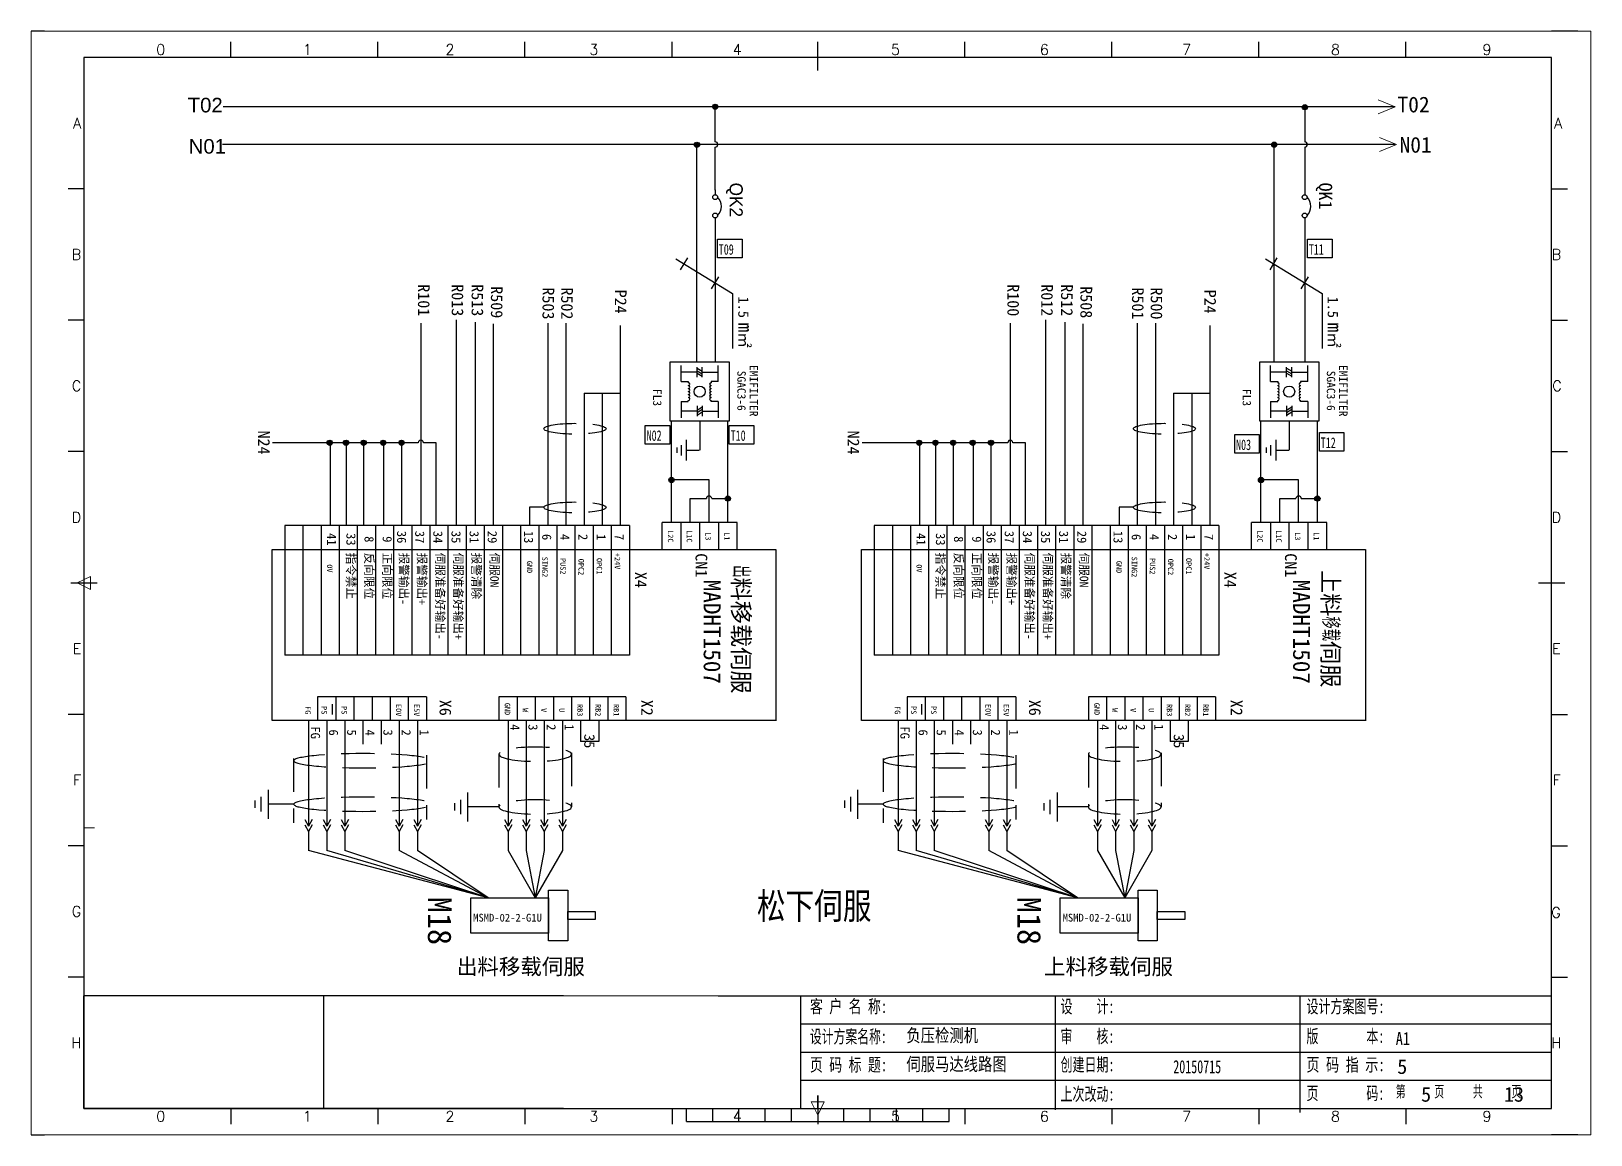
# Model space of a CAD drawing. Extents: x 2511 to 8703, y -745 to 3310.
# Drawn here: x 4152.7 to 4449.7, y 279.4 to 489.4 of the extents above; entities that cross this region are included whole.
import ezdxf
from ezdxf.enums import TextEntityAlignment as Align

# ---------------------------------------------------------------- set-up
doc = ezdxf.new("R2010")
doc.units = 0
doc.header["$MEASUREMENT"] = 0
doc.linetypes.add('DASHED2', pattern=[9.525, 6.35, -3.175])
doc.layers.add('AE_BOR', color=1, linetype='Continuous')
doc.layers.add('MISC', color=2, linetype='Continuous')
doc.layers.add('圖層1', color=7, linetype='Continuous', lineweight=60)
doc.styles.add('Standard0.67', font='', dxfattribs={"width": 0.67})
doc.styles.add('Standard_0.8', font='', dxfattribs={"width": 0.8})
doc.styles.add('WD', font='romans.shx', dxfattribs={"bigfont": 'gbcbig.shx'})
doc.styles.add('样式 0', font='')
doc.styles.add('样式 8', font='arial.ttf')
doc.styles.add('汉字', font='NSimSun.ttf')
doc.styles.get('Standard0.67').set_extended_font_data('FangSong_GB2312')
doc.styles.get('Standard_0.8').set_extended_font_data('FangSong_GB2312')
doc.styles.get('样式 0').set_extended_font_data('KaiTi_GB2312')

# ---------------------------------------------------------------- blocks, each defined once
blk = doc.blocks.new('gb_a2_a')
for p, q in [((584, 410), (25, 410)), ((25, 410), (25, 10)), ((584, 10), (584, 410)), ((25, 10), (584, 10))]:
    blk.add_line(p, q)
at = {"lineweight": 9, "ltscale": 0.1}
blk.add_line((25, 116.86), (29, 116.86), dxfattribs=at)
at = {"layer": 'AE_BOR', "lineweight": 30}
for p, q in [((10, 420), (4.93, 420)), ((594, 420), (584, 420)), ((4.93, 0), (10, 0)), ((594, 0), (584, 0))]:
    blk.add_line(p, q, dxfattribs=at)
at = {"layer": 'AE_BOR', "color": 1, "lineweight": 15}
for p, q in [((4.93, 420), (598.93, 420)), ((4.93, 0), (4.93, 420)), ((598.93, 420), (598.93, 0)), ((22.5, 210), (27.5, 212.5)), ((27.5, 207.5), (22.5, 210)), ((27.5, 212.5), (27.5, 207.5)), ((304.5, 7.5), (302, 12.5)), ((302, 12.5), (307, 12.5)), ((307, 12.5), (304.5, 7.5)), ((598.93, 0), (4.93, 0))]:
    blk.add_line(p, q, dxfattribs=at)
at = {"layer": 'AE_BOR'}
for p, q in [((81, 410), (81, 416)), ((137, 410), (137, 416)), ((193, 410), (193, 416)), ((249, 410), (249, 416)), ((304.5, 410), (304.5, 416)), ((360.5, 410), (360.5, 416)), ((416.5, 410), (416.5, 416)), ((472.5, 410), (472.5, 416)), ((528.5, 410), (528.5, 416)), ((25, 360), (19, 360)), ((584, 360), (590, 360)), ((25, 310), (19, 310)), ((584, 310), (590, 310)), ((25, 260), (19, 260)), ((584, 260), (590, 260)), ((25, 160), (19, 160)), ((584, 160), (590, 160)), ((25, 110), (19, 110)), ((584, 110), (590, 110)), ((25, 60), (19, 60)), ((584, 60), (590, 60)), ((81, 10), (81, 4)), ((137, 10), (137, 4)), ((193, 10), (193, 4)), ((249, 10), (249, 4)), ((304.5, 10), (304.5, 4)), ((360.5, 10), (360.5, 4)), ((416.5, 10), (416.5, 4)), ((472.5, 10), (472.5, 4)), ((528.5, 10), (528.5, 4))]:
    blk.add_line(p, q, dxfattribs=at)
at = {"layer": 'AE_BOR', "color": 2, "lineweight": 30}
for p, q in [((304.5, 405), (304.5, 415)), ((20, 210), (30, 210)), ((579, 210), (589, 210)), ((304.5, 10), (304.5, 15)), ((304.5, 15), (304.5, 5)), ((254.5, 5), (254.5, 10)), ((264.5, 5), (264.5, 10)), ((274.5, 5), (274.5, 10)), ((284.5, 5), (284.5, 10)), ((294.5, 5), (294.5, 10)), ((304.5, 10), (304.5, 5)), ((314.5, 5), (314.5, 10)), ((324.5, 5), (324.5, 10)), ((334.5, 5), (334.5, 10)), ((344.5, 5), (344.5, 10)), ((354.5, 5), (354.5, 10)), ((254.5, 5), (354.5, 5))]:
    blk.add_line(p, q, dxfattribs=at)
at = {"layer": 'AE_BOR', "style": 'WD'}
for s, p in [('0', (54.27, 411)), ('1', (110.12, 411)), ('2', (164.42, 411)), ('3', (219.22, 411)), ('4', (273.82, 411)), ('5', (334.12, 411)), ('6', (390.81, 411)), ('7', (445.01, 411)), ('8', (501.67, 411)), ('9', (559.4, 411)), ('0', (54.27, 5)), ('1', (110.12, 5)), ('2', (164.42, 5)), ('3', (219.22, 5)), ('4', (273.82, 5)), ('5', (334.12, 5)), ('6', (390.81, 5)), ('7', (445.01, 5)), ('8', (501.67, 5)), ('9', (559.4, 5))]:
    blk.add_text(s, height=4, dxfattribs=at).set_placement(p, align=Align.CENTER)
for s, p in [('A', (24, 385)), ('A', (588.05, 385)), ('B', (24, 335)), ('B', (587.67, 335)), ('C', (24, 285)), ('C', (587.86, 285)), ('D', (24, 235)), ('D', (587.67, 235)), ('E', (24, 185)), ('E', (587.48, 185)), ('F', (24, 135)), ('F', (587.48, 135)), ('F', (587.48, 135)), ('G', (24, 85)), ('G', (587.48, 84.56)), ('H', (24, 35)), ('H', (587.67, 35))]:
    blk.add_text(s, height=4, dxfattribs=at).set_placement(p, align=Align.MIDDLE_RIGHT)
blk = doc.blocks.new('电容')
at = {"linetype": 'ByBlock'}
for p, q in [((-1756.08, -781.77), (-1758.13, -781.77)), ((-1756.08, -782.99), (-1756.08, -780.56)), ((-1754.86, -780.79), (-1756.08, -781.55)), ((-1754.86, -781.44), (-1756.08, -782.2)), ((-1754.86, -781.99), (-1756.08, -782.75)), ((-1754.86, -782.99), (-1754.86, -780.56)), ((-1754.86, -781.77), (-1752.81, -781.77))]:
    blk.add_line(p, q, dxfattribs=at)

msp = doc.modelspace()

# ---------------------------------------------------------------- hatches: boundary and pattern name
at = {"layer": '圖層1', "lineweight": -3}
h = msp.add_hatch(color=256, dxfattribs=at)
edge = h.paths.add_edge_path()
edge.add_arc((4282.93, 475.01), 0.494, 0, 360)
h = msp.add_hatch(color=256, dxfattribs=at)
edge = h.paths.add_edge_path()
edge.add_arc((4395.22, 474.93), 0.494, 0, 360)
h = msp.add_hatch(color=256, dxfattribs=at)
edge = h.paths.add_edge_path()
edge.add_arc((4279.46, 467.77), 0.494, 0, 360)
h = msp.add_hatch(color=256, dxfattribs=at)
edge = h.paths.add_edge_path()
edge.add_arc((4389.4, 467.8), 0.494, 0, 360)
h = msp.add_hatch(color=256, dxfattribs=at)
edge = h.paths.add_edge_path()
edge.add_arc((4209.53, 411.07), 0.5, 0, 360)
h = msp.add_hatch(color=256, dxfattribs=at)
edge = h.paths.add_edge_path()
edge.add_arc((4212.63, 411.07), 0.5, 0, 360)
h = msp.add_hatch(color=256, dxfattribs=at)
edge = h.paths.add_edge_path()
edge.add_arc((4215.98, 411.07), 0.5, 0, 360)
h = msp.add_hatch(color=256, dxfattribs=at)
edge = h.paths.add_edge_path()
edge.add_arc((4219.72, 411.07), 0.5, 0, 360)
h = msp.add_hatch(color=256, dxfattribs=at)
edge = h.paths.add_edge_path()
edge.add_arc((4223.21, 411.07), 0.5, 0, 360)
h = msp.add_hatch(color=256, dxfattribs=at)
edge = h.paths.add_edge_path()
edge.add_arc((4321.79, 411.07), 0.5, 0, 360)
h = msp.add_hatch(color=256, dxfattribs=at)
edge = h.paths.add_edge_path()
edge.add_arc((4324.88, 411.07), 0.5, 0, 360)
h = msp.add_hatch(color=256, dxfattribs=at)
edge = h.paths.add_edge_path()
edge.add_arc((4328.24, 411.07), 0.5, 0, 360)
h = msp.add_hatch(color=256, dxfattribs=at)
edge = h.paths.add_edge_path()
edge.add_arc((4331.98, 411.07), 0.5, 0, 360)
h = msp.add_hatch(color=256, dxfattribs=at)
edge = h.paths.add_edge_path()
edge.add_arc((4335.46, 411.07), 0.5, 0, 360)
h = msp.add_hatch(color=256, dxfattribs=at)
edge = h.paths.add_edge_path()
edge.add_arc((4274.61, 404), 0.5, 0, 360)
h = msp.add_hatch(color=256, dxfattribs=at)
edge = h.paths.add_edge_path()
edge.add_arc((4386.87, 404), 0.5, 0, 360)
h = msp.add_hatch(color=256, dxfattribs=at)
edge = h.paths.add_edge_path()
edge.add_arc((4285.35, 400.46), 0.5, 0, 360)
h = msp.add_hatch(color=256, dxfattribs=at)
edge = h.paths.add_edge_path()
edge.add_arc((4397.61, 400.46), 0.5, 0, 360)

# ---------------------------------------------------------------- linework, layer by layer
at = {"lineweight": 0}
for p, q in [((4412.42, 474.98), (4409.21, 476.32)), ((4412.42, 474.98), (4409.21, 473.65)), ((4412.66, 467.81), (4409.45, 469.15)), ((4412.66, 467.81), (4409.45, 466.48))]:
    msp.add_line(p, q, dxfattribs=at)
for p, q in [((4412.42, 474.98), (4189.24, 474.98)), ((4395.19, 474.87), (4395.19, 468.33)), ((4412.43, 467.83), (4189.12, 467.83)), ((4389.29, 467.81), (4389.29, 426.44)), ((4395.19, 467.33), (4395.19, 459.2)), ((4282.93, 459.2), (4282.93, 458.27)), ((4395.19, 459.2), (4395.19, 458.27)), ((4282.93, 453.84), (4282.93, 426.44)), ((4395.19, 453.84), (4395.19, 426.44)), ((4275.45, 446.09), (4286.24, 439.49)), ((4276.33, 443.99), (4277.73, 446.26)), ((4387.71, 446.09), (4398.5, 439.49)), ((4388.59, 443.99), (4389.98, 446.26)), ((4282.24, 440.38), (4283.63, 442.65)), ((4394.5, 440.38), (4395.89, 442.65)), ((4286.24, 439.49), (4286.24, 428.98)), ((4398.5, 439.49), (4398.5, 428.98)), ((4226.87, 433.83), (4226.87, 395.3)), ((4237.23, 434.03), (4237.23, 395.3)), ((4240.68, 433.73), (4240.68, 395.3)), ((4251.05, 433.8), (4251.05, 395.3)), ((4254.5, 433.8), (4254.5, 395.3)), ((4339.12, 433.83), (4339.12, 395.3)), ((4349.49, 434.03), (4349.49, 395.3)), ((4352.94, 433.73), (4352.94, 395.3)), ((4363.3, 433.8), (4363.3, 395.3)), ((4366.76, 433.8), (4366.76, 395.3)), ((4264.86, 433.38), (4264.86, 395.3)), ((4377.12, 433.38), (4377.12, 395.3)), ((4276.43, 422.72), (4276.43, 425.8)), ((4283.53, 422.72), (4283.53, 425.8)), ((4388.69, 422.72), (4388.69, 425.8)), ((4395.79, 422.72), (4395.79, 425.8)), ((4277.85, 424.51), (4276.43, 424.51)), ((4282.11, 424.51), (4283.53, 424.51)), ((4390.11, 424.51), (4388.69, 424.51)), ((4394.37, 424.51), (4395.79, 424.51)), ((4257.95, 420.5), (4257.95, 395.3)), ((4261.41, 420.5), (4261.41, 395.3)), ((4276.43, 418.9), (4276.43, 415.81)), ((4283.53, 418.9), (4283.53, 415.81)), ((4370.21, 420.5), (4370.21, 395.3)), ((4373.67, 420.5), (4373.67, 395.3)), ((4388.69, 418.9), (4388.69, 415.81)), ((4395.79, 418.9), (4395.79, 415.81)), ((4277.85, 417.11), (4276.43, 417.11)), ((4282.11, 417.11), (4283.53, 417.11)), ((4390.11, 417.11), (4388.69, 417.11)), ((4394.37, 417.11), (4395.79, 417.11)), ((4274.61, 395.87), (4274.61, 415.18)), ((4279.98, 415.18), (4279.98, 409.69)), ((4285.35, 395.87), (4285.35, 415.18)), ((4386.87, 395.87), (4386.87, 415.18)), ((4392.24, 415.18), (4392.24, 409.69)), ((4397.61, 395.87), (4397.61, 415.18)), ((4226.38, 411.07), (4198.66, 411.07)), ((4209.6, 411.07), (4209.6, 395.3)), ((4212.63, 411.07), (4212.63, 395.3)), ((4215.96, 411.07), (4215.96, 395.38)), ((4229.79, 411.07), (4227.38, 411.07)), ((4275.62, 410.14), (4275.62, 409.15)), ((4276.45, 410.63), (4276.45, 408.66)), ((4277.41, 411.62), (4277.41, 407.67)), ((4338.63, 411.07), (4310.91, 411.07)), ((4321.85, 411.07), (4321.85, 395.3)), ((4324.89, 411.07), (4324.89, 395.3)), ((4328.22, 411.07), (4328.22, 395.38)), ((4342.05, 411.07), (4339.63, 411.07)), ((4387.88, 410.14), (4387.88, 409.15)), ((4388.7, 410.63), (4388.7, 408.66)), ((4389.67, 411.62), (4389.67, 407.67)), ((4279.9, 409.6), (4277.41, 409.6)), ((4392.16, 409.6), (4389.67, 409.6)), ((4281.77, 404), (4274.61, 404)), ((4281.77, 395.87), (4281.77, 404)), ((4394.03, 404), (4386.87, 404)), ((4394.03, 395.87), (4394.03, 404)), ((4278.19, 395.87), (4278.19, 400.46)), ((4278.19, 400.46), (4281.27, 400.46)), ((4282.27, 400.46), (4285.35, 400.46)), ((4390.45, 395.87), (4390.45, 400.46)), ((4390.45, 400.46), (4393.53, 400.46)), ((4394.53, 400.46), (4397.61, 400.46)), ((4266.59, 395.3), (4200.96, 395.3)), ((4200.96, 395.3), (4200.96, 370.67)), ((4204.42, 395.3), (4204.42, 370.67)), ((4207.87, 395.3), (4207.87, 370.67)), ((4211.32, 395.3), (4211.32, 370.67)), ((4214.78, 395.3), (4214.78, 370.67)), ((4218.23, 395.3), (4218.23, 370.67)), ((4221.69, 395.3), (4221.69, 370.67)), ((4225.14, 395.3), (4225.14, 370.67)), ((4228.59, 395.3), (4228.59, 370.67)), ((4232.05, 395.3), (4232.05, 370.67)), ((4235.5, 395.3), (4235.5, 370.67)), ((4238.96, 395.3), (4238.96, 370.67)), ((4242.41, 395.3), (4242.41, 370.67)), ((4245.87, 395.3), (4245.87, 370.67)), ((4249.32, 395.3), (4249.32, 370.67)), ((4252.77, 395.3), (4252.77, 370.67)), ((4256.23, 395.3), (4256.23, 370.67)), ((4259.68, 395.3), (4259.68, 370.67)), ((4263.14, 395.3), (4263.14, 370.67)), ((4266.59, 395.3), (4266.59, 370.67)), ((4287.14, 395.87), (4272.82, 395.87)), ((4272.82, 390.79), (4272.82, 395.87)), ((4276.4, 395.87), (4276.4, 390.79)), ((4279.98, 390.79), (4279.98, 395.87)), ((4283.56, 395.87), (4283.56, 390.82)), ((4287.14, 390.82), (4287.14, 395.87)), ((4378.85, 395.3), (4313.22, 395.3)), ((4313.22, 395.3), (4313.22, 370.67)), ((4316.67, 395.3), (4316.67, 370.67)), ((4320.13, 395.3), (4320.13, 370.67)), ((4323.58, 395.3), (4323.58, 370.67)), ((4327.03, 395.3), (4327.03, 370.67)), ((4330.49, 395.3), (4330.49, 370.67)), ((4333.94, 395.3), (4333.94, 370.67)), ((4337.4, 395.3), (4337.4, 370.67)), ((4340.85, 395.3), (4340.85, 370.67)), ((4344.31, 395.3), (4344.31, 370.67)), ((4347.76, 395.3), (4347.76, 370.67)), ((4351.21, 395.3), (4351.21, 370.67)), ((4354.67, 395.3), (4354.67, 370.67)), ((4358.12, 395.3), (4358.12, 370.67)), ((4361.58, 395.3), (4361.58, 370.67)), ((4365.03, 395.3), (4365.03, 370.67)), ((4368.48, 395.3), (4368.48, 370.67)), ((4371.94, 395.3), (4371.94, 370.67)), ((4375.39, 395.3), (4375.39, 370.67)), ((4378.85, 395.3), (4378.85, 370.67)), ((4399.4, 395.87), (4385.08, 395.87)), ((4385.08, 390.79), (4385.08, 395.87)), ((4388.66, 395.87), (4388.66, 390.79)), ((4392.24, 390.79), (4392.24, 395.87)), ((4395.82, 395.87), (4395.82, 390.82)), ((4399.4, 390.82), (4399.4, 395.87)), ((4198.56, 358.2), (4198.56, 390.78)), ((4198.56, 390.78), (4294.5, 390.78)), ((4294.5, 390.75), (4294.5, 358.18)), ((4310.82, 358.2), (4310.82, 390.78)), ((4310.82, 390.78), (4406.76, 390.78)), ((4406.75, 390.75), (4406.75, 358.18)), ((4266.59, 370.67), (4200.96, 370.67)), ((4378.85, 370.67), (4313.22, 370.67)), ((4227.95, 362.72), (4207.22, 362.72)), ((4207.22, 362.72), (4207.22, 358.2)), ((4210.68, 362.72), (4210.68, 358.2)), ((4214.13, 362.72), (4214.13, 358.2)), ((4217.59, 362.72), (4217.59, 358.2)), ((4221.04, 362.72), (4221.04, 358.2)), ((4224.49, 362.72), (4224.49, 358.2)), ((4227.95, 362.72), (4227.95, 358.2)), ((4265.93, 362.72), (4241.75, 362.72)), ((4241.75, 362.72), (4241.75, 358.2)), ((4245.21, 362.72), (4245.21, 358.2)), ((4248.66, 362.72), (4248.66, 358.2)), ((4252.12, 362.72), (4252.12, 358.2)), ((4255.57, 362.72), (4255.57, 358.2)), ((4259.02, 362.72), (4259.02, 358.2)), ((4262.48, 362.72), (4262.48, 358.2)), ((4265.93, 362.72), (4265.93, 358.2)), ((4340.21, 362.72), (4319.48, 362.72)), ((4319.48, 362.72), (4319.48, 358.2)), ((4322.93, 362.72), (4322.93, 358.2)), ((4326.39, 362.72), (4326.39, 358.2)), ((4329.84, 362.72), (4329.84, 358.2)), ((4333.3, 362.72), (4333.3, 358.2)), ((4336.75, 362.72), (4336.75, 358.2)), ((4340.21, 362.72), (4340.21, 358.2)), ((4378.19, 362.72), (4354.01, 362.72)), ((4354.01, 362.72), (4354.01, 358.2)), ((4357.46, 362.72), (4357.46, 358.2)), ((4360.92, 362.72), (4360.92, 358.2)), ((4364.37, 362.72), (4364.37, 358.2)), ((4367.83, 362.72), (4367.83, 358.2)), ((4371.28, 362.72), (4371.28, 358.2)), ((4374.74, 362.72), (4374.74, 358.2)), ((4378.19, 362.72), (4378.19, 358.2)), ((4209.98, 361.36), (4209.98, 359.35)), ((4322.24, 361.36), (4322.24, 359.35)), ((4294.5, 358.2), (4198.56, 358.2)), ((4205.5, 358.2), (4205.5, 338.1)), ((4208.95, 358.2), (4208.95, 338.1)), ((4212.41, 358.2), (4212.41, 338.1)), ((4215.86, 358.2), (4215.86, 353.7)), ((4219.31, 358.2), (4219.31, 353.7)), ((4222.77, 358.2), (4222.77, 338.1)), ((4226.22, 358.2), (4226.22, 338.1)), ((4243.48, 358.22), (4243.48, 338.1)), ((4246.93, 358.22), (4246.93, 338.1)), ((4250.39, 358.22), (4250.39, 338.1)), ((4253.84, 358.22), (4253.84, 338.1)), ((4257.3, 358.2), (4257.3, 354.2)), ((4260.75, 358.2), (4260.75, 354.2)), ((4406.76, 358.2), (4310.82, 358.2)), ((4317.76, 358.2), (4317.76, 338.1)), ((4321.21, 358.2), (4321.21, 338.1)), ((4324.66, 358.2), (4324.66, 338.1)), ((4328.12, 358.2), (4328.12, 353.7)), ((4331.57, 358.2), (4331.57, 353.7)), ((4335.03, 358.2), (4335.03, 338.1)), ((4338.48, 358.2), (4338.48, 338.1)), ((4355.74, 358.22), (4355.74, 338.1)), ((4359.19, 358.22), (4359.19, 338.1)), ((4362.65, 358.22), (4362.65, 338.1)), ((4366.1, 358.22), (4366.1, 338.1)), ((4369.55, 358.2), (4369.55, 354.2)), ((4373.01, 358.2), (4373.01, 354.2)), ((4260.75, 354.2), (4257.3, 354.2)), ((4373.01, 354.2), (4369.55, 354.2)), ((4197.79, 345.05), (4197.79, 339.53)), ((4235.77, 344.53), (4235.77, 339.01)), ((4310.04, 345.05), (4310.04, 339.53)), ((4348.03, 344.53), (4348.03, 339.01)), ((4195.29, 342.98), (4195.29, 341.6)), ((4196.44, 343.67), (4196.44, 340.91)), ((4202.66, 342.29), (4197.79, 342.29)), ((4233.27, 342.46), (4233.27, 341.08)), ((4234.42, 343.15), (4234.42, 340.39)), ((4241.75, 341.77), (4235.77, 341.77)), ((4307.54, 342.98), (4307.54, 341.6)), ((4308.7, 343.67), (4308.7, 340.91)), ((4314.92, 342.29), (4310.04, 342.29)), ((4345.53, 342.46), (4345.53, 341.08)), ((4346.68, 343.15), (4346.68, 340.39)), ((4354, 341.77), (4348.03, 341.77)), ((4204.8, 339.37), (4205.5, 338.1)), ((4206.19, 339.37), (4205.5, 338.1)), ((4208.26, 339.37), (4208.95, 338.1)), ((4209.65, 339.37), (4208.95, 338.1)), ((4211.71, 339.37), (4212.41, 338.1)), ((4213.1, 339.37), (4212.41, 338.1)), ((4222.07, 339.37), (4222.77, 338.1)), ((4223.46, 339.37), (4222.77, 338.1)), ((4225.53, 339.37), (4226.22, 338.1)), ((4226.92, 339.37), (4226.22, 338.1)), ((4242.79, 339.37), (4243.48, 338.1)), ((4244.18, 339.37), (4243.48, 338.1)), ((4246.24, 339.37), (4246.93, 338.1)), ((4247.63, 339.37), (4246.93, 338.1)), ((4249.69, 339.37), (4250.39, 338.1)), ((4251.08, 339.37), (4250.39, 338.1)), ((4253.15, 339.37), (4253.84, 338.1)), ((4254.54, 339.37), (4253.84, 338.1)), ((4317.06, 339.37), (4317.76, 338.1)), ((4318.45, 339.37), (4317.76, 338.1)), ((4320.51, 339.37), (4321.21, 338.1)), ((4321.9, 339.37), (4321.21, 338.1)), ((4323.97, 339.37), (4324.66, 338.1)), ((4325.36, 339.37), (4324.66, 338.1)), ((4334.33, 339.37), (4335.03, 338.1)), ((4335.72, 339.37), (4335.03, 338.1)), ((4337.78, 339.37), (4338.48, 338.1)), ((4339.17, 339.37), (4338.48, 338.1)), ((4355.04, 339.37), (4355.74, 338.1)), ((4356.43, 339.37), (4355.74, 338.1)), ((4358.5, 339.37), (4359.19, 338.1)), ((4359.89, 339.37), (4359.19, 338.1)), ((4361.95, 339.37), (4362.65, 338.1)), ((4363.34, 339.37), (4362.65, 338.1)), ((4365.41, 339.37), (4366.1, 338.1)), ((4366.79, 339.37), (4366.1, 338.1)), ((4204.8, 338.36), (4205.5, 337.09)), ((4206.19, 338.36), (4205.5, 337.09)), ((4205.5, 337.09), (4205.5, 333.51)), ((4208.26, 338.36), (4208.95, 337.09)), ((4209.65, 338.36), (4208.95, 337.09)), ((4208.95, 337.09), (4208.95, 333.51)), ((4211.71, 338.36), (4212.41, 337.09)), ((4213.1, 338.36), (4212.41, 337.09)), ((4212.41, 337.09), (4212.41, 333.51)), ((4222.07, 338.36), (4222.77, 337.09)), ((4223.46, 338.36), (4222.77, 337.09)), ((4222.77, 337.09), (4222.77, 333.51)), ((4225.53, 338.36), (4226.22, 337.09)), ((4226.92, 338.36), (4226.22, 337.09)), ((4226.22, 337.09), (4226.22, 333.51)), ((4242.79, 338.36), (4243.48, 337.09)), ((4244.18, 338.36), (4243.48, 337.09)), ((4243.48, 337.09), (4243.48, 333.51)), ((4246.24, 338.36), (4246.93, 337.09)), ((4247.63, 338.36), (4246.93, 337.09)), ((4246.93, 337.09), (4246.93, 333.51)), ((4249.69, 338.36), (4250.39, 337.09)), ((4251.08, 338.36), (4250.39, 337.09)), ((4250.39, 337.09), (4250.39, 333.51)), ((4253.15, 338.36), (4253.84, 337.09)), ((4254.54, 338.36), (4253.84, 337.09)), ((4253.84, 337.09), (4253.84, 333.51)), ((4317.06, 338.36), (4317.76, 337.09)), ((4318.45, 338.36), (4317.76, 337.09)), ((4317.76, 337.09), (4317.76, 333.51)), ((4320.51, 338.36), (4321.21, 337.09)), ((4321.9, 338.36), (4321.21, 337.09)), ((4321.21, 337.09), (4321.21, 333.51)), ((4323.97, 338.36), (4324.66, 337.09)), ((4325.36, 338.36), (4324.66, 337.09)), ((4324.66, 337.09), (4324.66, 333.51)), ((4334.33, 338.36), (4335.03, 337.09)), ((4335.72, 338.36), (4335.03, 337.09)), ((4335.03, 337.09), (4335.03, 333.51)), ((4337.78, 338.36), (4338.48, 337.09)), ((4339.17, 338.36), (4338.48, 337.09)), ((4338.48, 337.09), (4338.48, 333.51)), ((4355.04, 338.36), (4355.74, 337.09)), ((4356.43, 338.36), (4355.74, 337.09)), ((4355.74, 337.09), (4355.74, 333.51)), ((4358.5, 338.36), (4359.19, 337.09)), ((4359.89, 338.36), (4359.19, 337.09)), ((4359.19, 337.09), (4359.19, 333.51)), ((4361.95, 338.36), (4362.65, 337.09)), ((4363.34, 338.36), (4362.65, 337.09)), ((4362.65, 337.09), (4362.65, 333.51)), ((4365.41, 338.36), (4366.1, 337.09)), ((4366.79, 338.36), (4366.1, 337.09)), ((4366.1, 337.09), (4366.1, 333.51)), ((4239.67, 324.49), (4205.5, 333.51)), ((4239.67, 324.49), (4208.95, 333.51)), ((4239.67, 324.49), (4212.41, 333.51)), ((4239.67, 324.49), (4222.77, 333.51)), ((4239.67, 324.49), (4226.22, 333.51)), ((4243.48, 333.51), (4248.66, 324.49)), ((4246.93, 333.51), (4248.66, 324.49)), ((4253.84, 333.51), (4248.66, 324.49)), ((4250.39, 333.51), (4248.66, 324.49)), ((4351.93, 324.49), (4317.76, 333.51)), ((4351.93, 324.49), (4321.21, 333.51)), ((4351.93, 324.49), (4324.66, 333.51)), ((4351.93, 324.49), (4335.03, 333.51)), ((4351.93, 324.49), (4338.48, 333.51)), ((4355.74, 333.51), (4360.92, 324.49)), ((4359.19, 333.51), (4360.92, 324.49)), ((4366.1, 333.51), (4360.92, 324.49)), ((4362.65, 333.51), (4360.92, 324.49)), ((4299.18, 300.47), (4343.43, 300.47)), ((4343.43, 300.47), (4412.21, 300.47)), ((4412.21, 300.47), (4442.21, 300.47)), ((4299.18, 295.11), (4343.43, 295.11)), ((4343.43, 295.11), (4412.21, 295.11)), ((4412.21, 295.11), (4442.21, 295.11)), ((4299.18, 289.75), (4343.43, 289.75)), ((4343.43, 289.75), (4412.21, 289.75)), ((4283.48, 284.39), (4343.43, 284.39)), ((4283.48, 284.39), (4343.43, 284.39)), ((4343.43, 284.39), (4412.21, 284.39))]:
    msp.add_line(p, q)
at = {"linetype": 'ByBlock'}
for p, q in [((4276.43, 422.72), (4277.81, 422.72)), ((4277.81, 422.72), (4277.81, 422.5)), ((4283.53, 422.72), (4282.15, 422.72)), ((4282.15, 422.72), (4282.15, 422.5)), ((4388.69, 422.72), (4390.07, 422.72)), ((4390.07, 422.72), (4390.07, 422.5)), ((4395.79, 422.72), (4394.41, 422.72)), ((4394.41, 422.72), (4394.41, 422.5)), ((4276.43, 418.9), (4277.81, 418.9)), ((4277.81, 418.9), (4277.81, 419.12)), ((4282.15, 418.9), (4282.15, 419.12)), ((4283.53, 418.9), (4282.15, 418.9)), ((4388.69, 418.9), (4390.07, 418.9)), ((4390.07, 418.9), (4390.07, 419.12)), ((4394.41, 418.9), (4394.41, 419.12)), ((4395.79, 418.9), (4394.41, 418.9))]:
    msp.add_line(p, q, dxfattribs=at)
at = {"color": 0, "lineweight": -2}
for p, q in [((4219.78, 411.07), (4219.78, 395.33)), ((4223.19, 411.07), (4223.19, 395.33)), ((4332.04, 411.07), (4332.04, 395.33)), ((4335.45, 411.07), (4335.45, 395.33))]:
    msp.add_line(p, q, dxfattribs=at)
at = {"color": 2, "linetype": 'DASHED2'}
for p, q in [((4247.59, 398.83), (4247.59, 395.3)), ((4359.85, 398.83), (4359.85, 395.3))]:
    msp.add_line(p, q, dxfattribs=at)
at = {"linetype": 'DASHED2'}
for p, q in [((4202.66, 351), (4202.66, 338.75)), ((4227.96, 351.63), (4227.96, 339.38)), ((4241.75, 351.82), (4241.75, 341.77)), ((4255.58, 352.09), (4255.58, 341.77)), ((4314.92, 351), (4314.92, 338.75)), ((4340.21, 351.63), (4340.21, 339.38)), ((4354, 351.82), (4354, 341.77)), ((4367.83, 352.09), (4367.83, 341.77))]:
    msp.add_line(p, q, dxfattribs=at)
at = {"color": 0, "ltscale": 2}
for p, q in [((4162.71, 284.39), (4162.71, 305.83)), ((4254.02, 305.83), (4162.71, 305.83)), ((4283.48, 305.83), (4442.21, 305.83)), ((4299.18, 305.83), (4299.18, 284.39)), ((4347.74, 284.12), (4347.74, 305.83)), ((4394.32, 283.63), (4394.32, 305.83)), ((4442.21, 284.39), (4442.21, 305.83)), ((4412.21, 289.75), (4442.21, 289.75)), ((4254.02, 284.39), (4162.71, 284.39)), ((4412.21, 284.39), (4442.21, 284.39))]:
    msp.add_line(p, q, dxfattribs=at)
at = {"color": 0}
msp.add_line((4208.36, 305.83), (4208.36, 284.39), dxfattribs=at)
at = {"lineweight": 9, "ltscale": 0.1}
for p, q in [((4254.02, 305.83), (4283.48, 305.83)), ((4254.02, 284.39), (4283.48, 284.39)), ((4282.12, 284.39), (4282.12, 284.39)), ((4282.12, 284.39), (4282.12, 284.39))]:
    msp.add_line(p, q, dxfattribs=at)
at = {"color": 1, "ltscale": 2}
for points in [[(4283.36, 449.81), (4288.04, 449.81), (4288.04, 446.24), (4283.36, 446.24)], [(4395.72, 449.81), (4400.4, 449.81), (4400.4, 446.24), (4395.72, 446.24)], [(4269.62, 414.38), (4274.29, 414.38), (4274.29, 410.81), (4269.62, 410.81)], [(4285.62, 414.38), (4290.29, 414.38), (4290.29, 410.81), (4285.62, 410.81)], [(4397.99, 413.03), (4402.66, 413.03), (4402.66, 409.46), (4397.99, 409.46)], [(4381.87, 412.64), (4386.55, 412.64), (4386.55, 409.06), (4381.87, 409.06)]]:
    msp.add_lwpolyline(points, close=True, dxfattribs=at)
for points in [[(4285.6, 426.44), (4285.6, 415.18), (4274.36, 415.18), (4274.36, 426.44)], [(4397.86, 426.44), (4397.86, 415.18), (4386.62, 415.18), (4386.62, 426.44)], [(4251.2, 324.49), (4251.2, 317.73), (4236.37, 317.73), (4236.37, 324.49)], [(4254.88, 325.95), (4254.88, 316.27), (4251.2, 316.27), (4251.2, 325.95)], [(4363.46, 324.49), (4363.46, 317.73), (4348.63, 317.73), (4348.63, 324.49)], [(4367.13, 325.95), (4367.13, 316.27), (4363.46, 316.27), (4363.46, 325.95)], [(4260.1, 321.88), (4260.1, 320.33), (4254.88, 320.33), (4254.88, 321.88)], [(4372.35, 321.88), (4372.35, 320.33), (4367.13, 320.33), (4367.13, 321.88)]]:
    msp.add_lwpolyline(points, close=True)
for centre, radius in [((4282.93, 475.01), 0.494), ((4395.22, 474.93), 0.494), ((4279.46, 467.77), 0.494), ((4389.4, 467.8), 0.494), ((4282.93, 457.81), 0.464), ((4395.19, 457.81), 0.464), ((4282.93, 454.31), 0.464), ((4395.19, 454.31), 0.464), ((4279.98, 420.81), 1.06), ((4392.24, 420.81), 1.06)]:
    msp.add_circle(centre, radius)
for centre in [(4281.62, 456.06), (4393.88, 456.06)]:
    msp.add_arc(centre, 2.49, 315.4239, 44.5761)
at = {"linetype": 'ByBlock'}
for centre, start, end in [((4277.81, 422.22), 270, 90), ((4277.81, 421.66), 270, 90), ((4282.15, 422.22), 90, 270), ((4282.15, 421.66), 90, 270), ((4390.07, 422.22), 270, 90), ((4390.07, 421.66), 270, 90), ((4394.41, 422.22), 90, 270), ((4394.41, 421.66), 90, 270), ((4277.81, 421.09), 270, 90), ((4277.81, 420.53), 270, 90), ((4277.81, 419.96), 270, 90), ((4277.81, 419.4), 270, 90), ((4282.15, 421.09), 90, 270), ((4282.15, 420.53), 90, 270), ((4282.15, 419.96), 90, 270), ((4282.15, 419.4), 90, 270), ((4390.07, 421.09), 270, 90), ((4390.07, 420.53), 270, 90), ((4390.07, 419.96), 270, 90), ((4390.07, 419.4), 270, 90), ((4394.41, 421.09), 90, 270), ((4394.41, 420.53), 90, 270), ((4394.41, 419.96), 90, 270), ((4394.41, 419.4), 90, 270)]:
    msp.add_arc(centre, 0.282, start, end, dxfattribs=at)
at = {"linetype": 'DASHED2'}
for centre in [(4256.23, 413.74), (4368.48, 413.74), (4256.23, 398.77), (4368.48, 398.77)]:
    msp.add_ellipse(centre, major_axis=(-5.91, 0), ratio=0.174216, dxfattribs=at)
at = {"linetype": 'DASHED2', "extrusion": (0, 0, -1)}
for centre, major_axis, ratio in [((4215.86, 350.56), (-13.2, 0), 0.103063), ((4248.66, 351.8), (-6.91, 0), 0.19671), ((4328.12, 350.56), (-13.2, 0), 0.103063), ((4360.92, 351.8), (-6.91, 0), 0.19671), ((4215.86, 342.29), (-13.2, 0), 0.103063), ((4248.66, 341.77), (-6.91, 0), 0.19671), ((4328.12, 342.29), (-13.2, 0), 0.103063), ((4360.92, 341.77), (-6.91, 0), 0.19671)]:
    msp.add_ellipse(centre, major_axis=major_axis, ratio=ratio, dxfattribs=at)
at = {"layer": '圖層1', "lineweight": -3}
for p, q in [((4282.94, 468.33), (4282.94, 474.98)), ((4279.39, 467.83), (4279.39, 426.47)), ((4282.94, 459.12), (4282.94, 467.33)), ((4233.64, 395.34), (4233.64, 434.49)), ((4345.9, 395.34), (4345.9, 434.49)), ((4257.95, 420.5), (4264.86, 420.5)), ((4370.21, 420.5), (4377.12, 420.5)), ((4229.79, 395.31), (4229.79, 411.07)), ((4342.05, 395.31), (4342.05, 411.07))]:
    msp.add_line(p, q, dxfattribs=at)
at = {"layer": '圖層1', "color": 2, "linetype": 'DASHED2', "lineweight": -3}
for p, q in [((4250.33, 398.83), (4247.59, 398.83)), ((4362.59, 398.83), (4359.85, 398.83))]:
    msp.add_line(p, q, dxfattribs=at)
at = {"layer": '圖層1', "lineweight": -3}
for centre in [(4209.53, 411.07), (4212.63, 411.07), (4215.98, 411.07), (4219.72, 411.07), (4223.21, 411.07), (4321.79, 411.07), (4324.88, 411.07), (4328.24, 411.07), (4331.98, 411.07), (4335.46, 411.07), (4274.61, 404), (4386.87, 404), (4285.35, 400.46), (4397.61, 400.46)]:
    msp.add_circle(centre, 0.5, dxfattribs=at)
for centre, start, end in [((4282.94, 467.83), 270, 90), ((4395.19, 467.83), 270, 90), ((4226.88, 411.07), 359.8833, 180.1167), ((4339.13, 411.07), 359.8833, 180.1167), ((4281.77, 400.46), 0, 180), ((4394.03, 400.46), 0, 180)]:
    msp.add_arc(centre, 0.5, start, end, dxfattribs=at)

# ---------------------------------------------------------------- block references
at = {"xscale": 0.5, "yscale": 0.5, "zscale": 0.5}
msp.add_blockref('gb_a2_a', (4150.21, 279.39), dxfattribs=at)
at = {"linetype": 'ByBlock', "xscale": -0.8000000000001819, "yscale": 0.8000000000001819, "zscale": 0.8}
for p in [(2875.61, 1049.93), (2987.86, 1049.93)]:
    msp.add_blockref('电容', p, dxfattribs=at)
at = {"linetype": 'ByBlock', "xscale": 0.8000000000001819, "yscale": 0.8000000000001819, "zscale": 0.8, "rotation": 180}
for p in [(2875.61, -208.31), (2987.86, -208.31)]:
    msp.add_blockref('电容', p, dxfattribs=at)

# ---------------------------------------------------------------- texts
at = {"char_height": 2.772, "width": 4.9667, "attachment_point": 1, "style": '样式 8'}
for s, insert in [('{\\C3;T02}', (4182.48, 476.71)), ('{\\C3;N01}', (4182.67, 468.86))]:
    msp.add_mtext(s, dxfattribs=dict(at, insert=insert))
at = {"color": 0, "lineweight": -2, "attachment_point": 1, "rotation": 270}
for s, insert, char_height, width in [('{\\fPMingLiU|b0|i0|c136|p18;QK\\fPMingLiU|b0|i0|c134|p18;2}', (4288.18, 460.57), 2.5, 7.815), ('QK1', (4400.43, 460.57), 2.5, 7.815), ('{\\Fromans,gbcbig|c134;出\\fPMingLiU|b0|i0|c136|p18;料移载伺服}', (4289.48, 387.77), 3.24, 40.8094), ('{\\fPMingLiU|b0|i0|c136|p18;上料\\Fromans,gbcbig|c134;移载\\fPMingLiU|b0|i0|c136|p18;伺服}', (4401.74, 386.85), 3.24, 28.0103), ('MADHT1507', (4283.98, 385.01), 3.24, 28.0103), ('MADHT1507', (4396.23, 385.01), 3.24, 28.0103), ('M18', (4232.73, 324.67), 4.5, 11.0467), ('M18', (4344.99, 324.67), 4.5, 11.0467)]:
    msp.add_mtext(s, dxfattribs=dict(at, insert=insert, char_height=char_height, width=width))
at = {"attachment_point": 1, "rotation": 270}
for s, insert, char_height, width in [('{\\fSimSun|b0|i0|c134|p2;\\H1.25x;m\\fSimSun|b0|i0|c129|p2;\\H0.8x;㎡}', (4290.04, 433.94), 2.1721, 86.3375), ('{\\fSimSun|b0|i0|c134|p2;\\H1.25x;m\\fSimSun|b0|i0|c129|p2;\\H0.8x;㎡}', (4402.29, 433.94), 2.1721, 86.3375), ('{\\fFangSong_GB2312|b0|i0|c134|p49;指令禁止}', (4214.37, 390.16), 1.62, 191.9559), ('{\\fFangSong_GB2312|b0|i0|c134|p49;反向限位}', (4217.83, 390.16), 1.62, 191.9559), ('{\\fFangSong_GB2312|b0|i0|c134|p49;正向限位}', (4221.28, 390.16), 1.62, 191.9559), ('{\\fFangSong_GB2312|b0|i0|c134|p49;报警输出-}', (4224.45, 390.16), 1.62, 191.9559), ('{\\fFangSong_GB2312|b0|i0|c134|p49;报警输出+}', (4227.9, 390.16), 1.62, 191.9559), ('{\\fFangSong_GB2312|b0|i0|c134|p49;伺服准备好输出-}', (4231.36, 390.16), 1.62, 191.9559), ('{\\fFangSong_GB2312|b0|i0|c134|p49;伺服准备好输出+}', (4234.81, 390.16), 1.62, 191.9559), ('{\\fFangSong_GB2312|b0|i0|c134|p49;报警清除}', (4238.26, 390.16), 1.62, 191.9559), ('{\\fFangSong_GB2312|b0|i0|c134|p49;伺服ON}', (4241.72, 390.16), 1.62, 191.9559), ('{\\fFangSong_GB2312|b0|i0|c134|p49;指令禁止}', (4326.63, 390.16), 1.62, 191.9559), ('{\\fFangSong_GB2312|b0|i0|c134|p49;反向限位}', (4330.09, 390.16), 1.62, 191.9559), ('{\\fFangSong_GB2312|b0|i0|c134|p49;正向限位}', (4333.54, 390.16), 1.62, 191.9559), ('{\\fFangSong_GB2312|b0|i0|c134|p49;报警输出-}', (4336.7, 390.16), 1.62, 191.9559), ('{\\fFangSong_GB2312|b0|i0|c134|p49;报警输出+}', (4340.16, 390.16), 1.62, 191.9559), ('{\\fFangSong_GB2312|b0|i0|c134|p49;伺服准备好输出-}', (4343.61, 390.16), 1.62, 191.9559), ('{\\fFangSong_GB2312|b0|i0|c134|p49;伺服准备好输出+}', (4347.07, 390.16), 1.62, 191.9559), ('{\\fFangSong_GB2312|b0|i0|c134|p49;报警清除}', (4350.52, 390.16), 1.62, 191.9559), ('{\\fFangSong_GB2312|b0|i0|c134|p49;伺服ON}', (4353.98, 390.16), 1.62, 191.9559)]:
    msp.add_mtext(s, dxfattribs=dict(at, insert=insert, char_height=char_height, width=width))
at = {"color": 0, "lineweight": -2, "char_height": 3, "width": 35.4639, "attachment_point": 1}
for s, insert in [('出{\\fPMingLiU|b0|i0|c136|p18;料移载伺服}', (4233.75, 312.89)), ('{\\fSimSun|b0|i0|c134|p2;上料移载伺服}', (4345.56, 312.89))]:
    msp.add_mtext(s, dxfattribs=dict(at, insert=insert))
at = {"color": 0, "ltscale": 2, "char_height": 2.5, "attachment_point": 1}
for s, insert, width, style in [('{\\fSimSun|b0|i0|c134|p2;\\W0.72;客 户 名 称:}', (4300.98, 305.06), 16.2477, 'Standard0.67'), ('{\\fSimSun|b0|i0|c134|p2;设    计:}', (4348.69, 305.06), 12.0312, 'Standard0.67'), ('{\\fSimSun|b0|i0|c134|p2;设计方案图号:}', (4395.53, 305.06), 15.1644, 'Standard0.67'), ('{\\fSimSun|b0|i0|c134|p2;\\W0.66;设计方案名称:}', (4300.98, 299.33), 15.1234, 'Standard0.67'), ('{\\fSimSun|b0|i0|c134|p2;审    核:}', (4348.69, 299.39), 12.0312, 'Standard0.67'), ('{\\fSimSun|b0|i0|c134|p2;版        本:}', (4395.53, 299.39), 16.8498, 'Standard0.67'), ('{\\fSimSun|b0|i0|c134|p2;A1}', (4412.53, 298.95), 33.9078, 'Standard_0.8'), ('{\\fSimSun|b0|i0|c134|p2;\\W0.72;页 码 标 题:}', (4300.98, 293.97), 15.1234, 'Standard0.67'), ('{\\fSimSun|b0|i0|c134|p2;创建日期:}', (4348.69, 293.98), 12.0312, 'Standard0.67'), ('{\\fSimSun|b0|i0|c134|p2;\\W0.73;页 码 指 示:}', (4395.53, 293.98), 16.1995, 'Standard0.67'), ('{\\fSimSun|b0|i0|c134|p2;20150715}', (4370.17, 293.59), 12.0312, 'Standard0.67'), ('{\\fSimSun|b0|i0|c134|p2;上次改动:}', (4348.69, 288.39), 12.0312, 'Standard0.67'), ('{\\fSimSun|b0|i0|c134|p2;页        码:}', (4395.53, 288.54), 15.7258, 'Standard0.67'), ('{\\Fromans,gbcbig|c134;第}    {\\Fromans,gbcbig|c134;页}    {\\Fromans,gbcbig|c134;共}    {\\Fromans,gbcbig|c134;页}', (4412.52, 288.79), 33.9078, 'Standard_0.8')]:
    msp.add_mtext(s, dxfattribs=dict(at, insert=insert, width=width, style=style))
at = {"style": '汉字'}
for tag, height, p in [('T02', 3, (4415.92, 473.94)), ('N01', 3, (4416.32, 466.27)), ('MSMD-02-2-G1U', 1.48, (4243.38, 319.96)), ('MSMD-02-2-G1U', 1.48, (4355.64, 319.96))]:
    msp.add_attdef(tag, text='', height=height, dxfattribs=at).set_placement(p, align=Align.CENTER)
for tag, height, p in [('R101', 2.24, (4226.33, 438.19)), ('R013', 2.24, (4232.76, 438.19)), ('R513', 2.24, (4236.55, 438.19)), ('R509', 2.24, (4240.23, 437.81)), ('R503', 2.24, (4250.05, 437.58)), ('R502', 2.24, (4253.61, 437.58)), ('P24', 2.24, (4263.83, 437.92)), ('R100', 2.24, (4338.58, 438.19)), ('R012', 2.24, (4345.02, 438.19)), ('R512', 2.24, (4348.8, 438.19)), ('R508', 2.24, (4352.49, 437.81)), ('R501', 2.24, (4362.31, 437.58)), ('R500', 2.24, (4365.87, 437.58)), ('P24', 2.24, (4376.09, 437.92)), ('1.5', 2, (4287.33, 436.86)), ('1.5', 2, (4399.58, 436.86)), ('EMIFILTER', 1.6, (4289.49, 420.97)), ('EMIFILTER', 1.6, (4401.75, 420.97)), ('SGAC3-6', 1.6, (4287.15, 420.97)), ('SGAC3-6', 1.6, (4399.41, 420.97)), ('FL3', 1.6, (4271.12, 419.68)), ('FL3', 1.6, (4383.38, 419.68)), ('N24', 2.24, (4195.89, 411.11)), ('N24', 2.24, (4308.15, 411.11)), ('41', 1.75, (4209.02, 392.7)), ('33', 1.75, (4212.71, 392.7)), ('8', 1.75, (4216.16, 392.7)), ('9', 1.75, (4219.62, 392.7)), ('36', 1.75, (4222.36, 393.12)), ('37', 1.75, (4225.81, 393.12)), ('34', 1.75, (4229.26, 393.12)), ('35', 1.75, (4232.72, 393.12)), ('31', 1.75, (4236.17, 393.12)), ('29', 1.75, (4239.63, 393.12)), ('13', 1.75, (4246.53, 393.12)), ('6', 1.75, (4249.99, 393.12)), ('4', 1.75, (4253.44, 393.12)), ('2', 1.75, (4256.9, 393.12)), ('1', 1.75, (4260.35, 393.12)), ('7', 1.75, (4263.81, 393.12)), ('L2C', 1.05, (4273.92, 393.27)), ('L1C', 1.05, (4277.5, 393.27)), ('L3', 1.05, (4281.08, 393.27)), ('L1', 1.05, (4284.66, 393.27)), ('41', 1.75, (4321.27, 392.7)), ('33', 1.75, (4324.97, 392.7)), ('8', 1.75, (4328.42, 392.7)), ('9', 1.75, (4331.88, 392.7)), ('36', 1.75, (4334.61, 393.12)), ('37', 1.75, (4338.07, 393.12)), ('34', 1.75, (4341.52, 393.12)), ('35', 1.75, (4344.97, 393.12)), ('31', 1.75, (4348.43, 393.12)), ('29', 1.75, (4351.88, 393.12)), ('13', 1.75, (4358.79, 393.12)), ('6', 1.75, (4362.25, 393.12)), ('4', 1.75, (4365.7, 393.12)), ('2', 1.75, (4369.15, 393.12)), ('1', 1.75, (4372.61, 393.12)), ('7', 1.75, (4376.06, 393.12)), ('L2C', 1.05, (4386.18, 393.27)), ('L1C', 1.05, (4389.76, 393.27)), ('L3', 1.05, (4393.34, 393.27)), ('L1', 1.05, (4396.92, 393.27)), ('SING2', 1.05, (4249.99, 387.43)), ('+24V', 1.05, (4263.81, 388.55)), ('CN1', 2.24, (4279.19, 387.76)), ('SING2', 1.05, (4362.25, 387.43)), ('+24V', 1.05, (4376.06, 388.55)), ('CN1', 2.24, (4391.44, 387.76)), ('0V', 1.05, (4209.02, 387.16)), ('GND', 1.05, (4247.07, 387.43)), ('PUS2', 1.05, (4253.44, 387.57)), ('OPC2', 1.05, (4256.9, 387.43)), ('OPC1', 1.05, (4260.35, 387.57)), ('X4', 2.24, (4267.66, 385)), ('0V', 1.05, (4321.27, 387.16)), ('GND', 1.05, (4359.32, 387.43)), ('PUS2', 1.05, (4365.7, 387.57)), ('OPC2', 1.05, (4369.15, 387.43)), ('OPC1', 1.05, (4372.61, 387.57)), ('X4', 2.24, (4379.92, 385)), ('FG', 1.05, (4204.87, 360.18)), ('PS', 1.05, (4207.96, 360.18)), ('PS', 1.05, (4211.77, 360.18)), ('E0V', 1.05, (4222.14, 360.18)), ('E5V', 1.05, (4225.59, 360.18)), ('X6', 2.24, (4230.44, 360.64)), ('GND', 1.05, (4242.85, 360.41)), ('W', 1.05, (4246.3, 360.18)), ('V', 1.05, (4249.76, 360.18)), ('U', 1.05, (4253.21, 360.18)), ('RB3', 1.05, (4256.67, 360.18)), ('RB2', 1.05, (4260.12, 360.18)), ('RB1', 1.05, (4263.58, 360.18)), ('X2', 2.24, (4268.85, 360.64)), ('FG', 1.05, (4317.13, 360.18)), ('PS', 1.05, (4320.22, 360.18)), ('PS', 1.05, (4324.03, 360.18)), ('E0V', 1.05, (4334.39, 360.18)), ('E5V', 1.05, (4337.85, 360.18)), ('X6', 2.24, (4342.7, 360.64)), ('GND', 1.05, (4355.11, 360.41)), ('W', 1.05, (4358.56, 360.18)), ('V', 1.05, (4362.02, 360.18)), ('U', 1.05, (4365.47, 360.18)), ('RB3', 1.05, (4368.92, 360.18)), ('RB2', 1.05, (4372.38, 360.18)), ('RB1', 1.05, (4375.83, 360.18)), ('X2', 2.24, (4381.11, 360.64)), ('FG', 1.75, (4205.94, 355.92)), ('5', 1.75, (4212.84, 355.92)), ('4', 1.75, (4216.3, 355.92)), ('3', 1.75, (4219.75, 355.92)), ('2', 1.75, (4223.21, 355.92)), ('4', 1.75, (4243.92, 356.93)), ('3', 1.75, (4247.37, 356.93)), ('2', 1.75, (4250.83, 356.93)), ('1', 1.75, (4254.28, 356.93)), ('FG', 1.75, (4318.19, 355.92)), ('5', 1.75, (4325.1, 355.92)), ('4', 1.75, (4328.55, 355.92)), ('3', 1.75, (4332.01, 355.92)), ('2', 1.75, (4335.46, 355.92)), ('4', 1.75, (4356.17, 356.93)), ('3', 1.75, (4359.63, 356.93)), ('2', 1.75, (4363.08, 356.93)), ('1', 1.75, (4366.54, 356.93)), ('6', 1.75, (4209.39, 355.92)), ('1', 1.75, (4226.66, 355.92)), ('35', 2, (4258, 354.29)), ('6', 1.75, (4321.65, 355.92)), ('1', 1.75, (4338.92, 355.92)), ('35', 2, (4370.25, 354.29))]:
    msp.add_attdef(tag, text='', height=height, rotation=270, dxfattribs=at).set_placement(p, align=Align.CENTER)
at = {"layer": 'MISC', "color": 0, "attachment_point": 1}
for s, insert, char_height, width, style in [('\\pi-0.4147;{\\W0.7;T09}', (4284.03, 448.86), 2, 3.3188, '样式 0'), ('\\pi-0.4147;{\\W0.7;T11}', (4396.39, 448.86), 2, 3.3188, '样式 0'), ('\\pi-0.4147;{\\W0.7;N02}', (4270.29, 413.44), 2, 3.3188, '样式 0'), ('\\pi-0.4147;{\\W0.7;T10}', (4286.29, 413.44), 2, 3.3188, '样式 0'), ('\\pi-0.4147;{\\W0.7;N03}', (4382.54, 411.69), 2, 3.3188, '样式 0'), ('\\pi-0.4147;{\\W0.7;T12}', (4398.66, 412.08), 2, 3.3188, '样式 0'), ('{\\fSimSun|b1|i0|c134|p2;松下伺服}', (4290.87, 325.44), 5, 24.1794, 'Standard_0.8'), ('{\\fSimSun|b0|i0|c134|p2;负压检测机}', (4319.34, 299.56), 2.5, 24.1794, 'Standard_0.8'), ('伺服马达线路图', (4319.34, 294.07), 2.5, 24.1794, 'Standard_0.8'), ('5', (4412.82, 293.77), 2.8, 3.07, '样式 0'), ('5', (4417.36, 288.48), 2.8, 3.07, '样式 0'), ('13', (4433.14, 288.48), 2.8, 3.07, '样式 0')]:
    msp.add_mtext(s, dxfattribs=dict(at, insert=insert, char_height=char_height, width=width, style=style))

doc.saveas('drawing.dxf')
